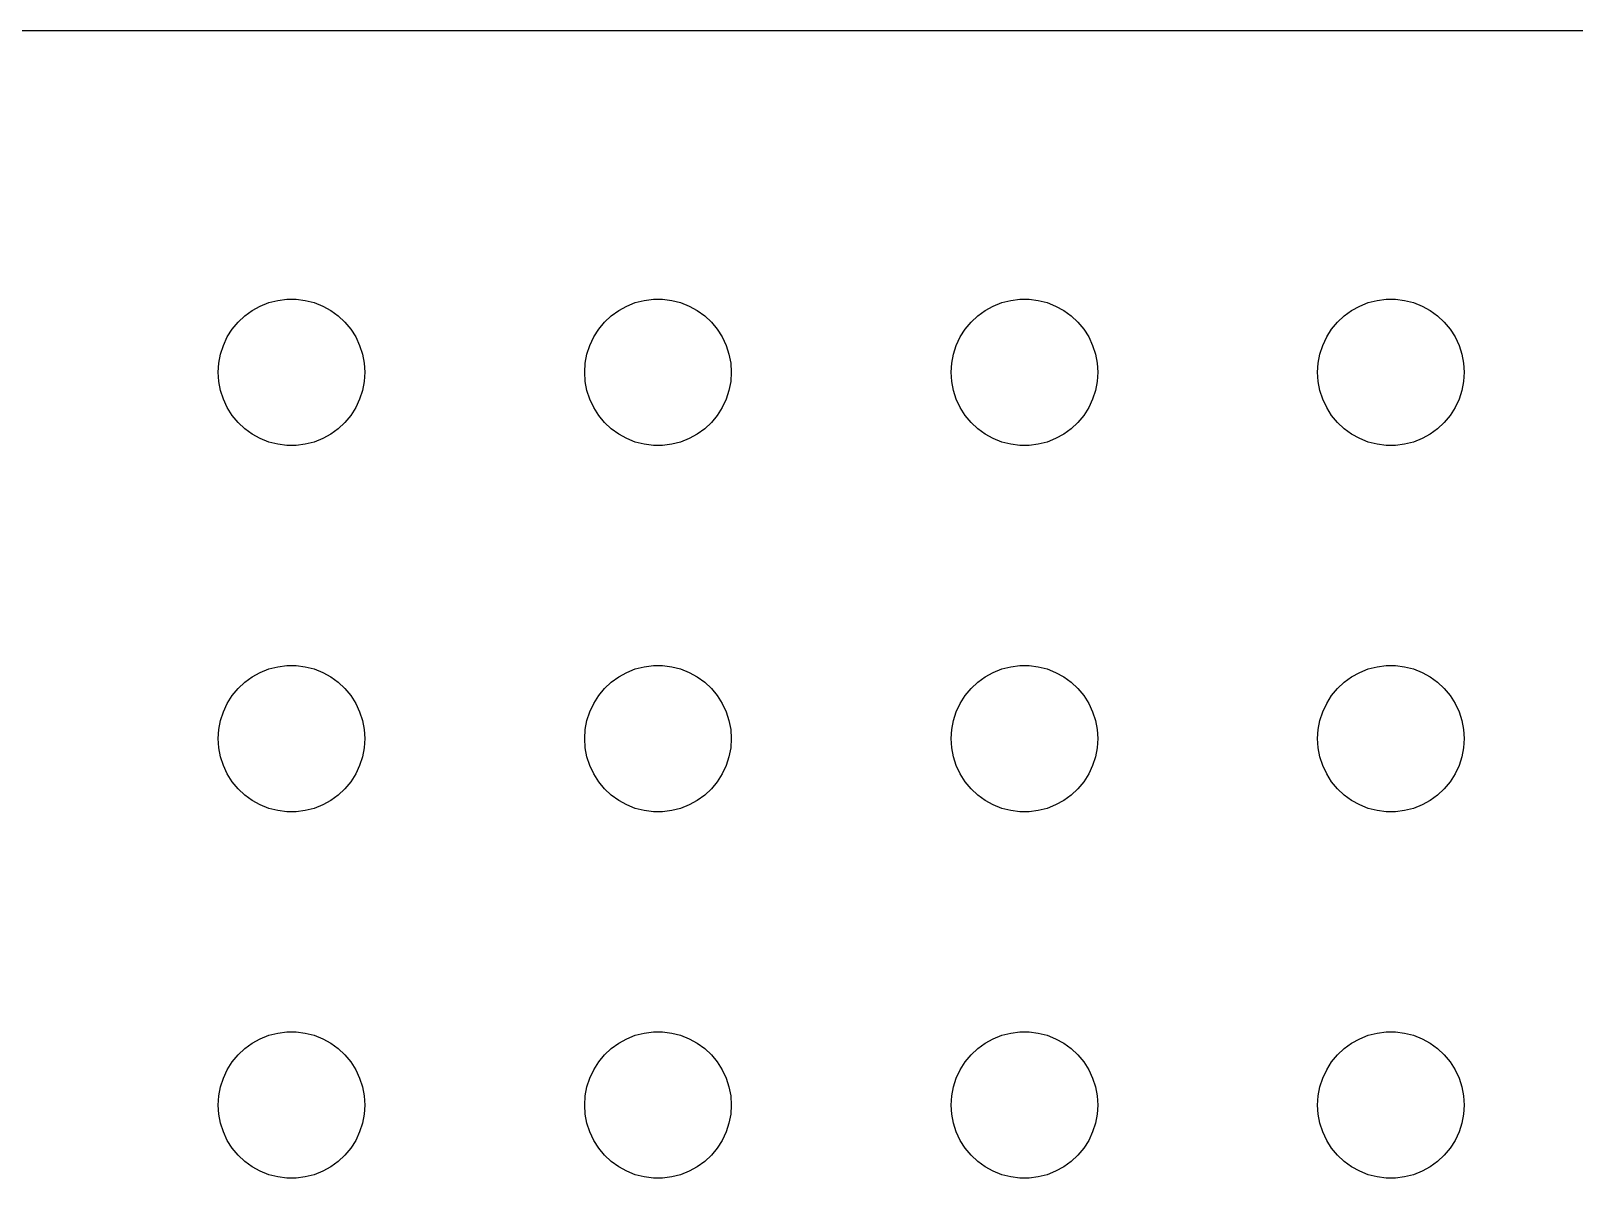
# Model space of a CAD drawing. Header units: metres. Extents: x -134 to 134, y 518 to 1078.
# Drawn here: x -35.33 to -3.75, y 826.5 to 849.99 of the extents above; entities that cross this region are included whole.
import ezdxf

# ---------------------------------------------------------------- set-up
doc = ezdxf.new("R2010")
doc.units = ezdxf.units.M

msp = doc.modelspace()

# ---------------------------------------------------------------- linework, layer by layer
for p, q in [((129.814, 849.99), (-129.814, 849.99)), ((-30.9561, 844.156), (-30.8037, 844.266)), ((-30.8037, 844.266), (-30.6387, 844.357)), ((-30.6387, 844.357), (-30.4635, 844.427)), ((-30.4635, 844.427), (-30.2811, 844.473)), ((-30.2811, 844.473), (-30.0942, 844.497)), ((-30.0942, 844.497), (-29.9058, 844.497)), ((-29.9058, 844.497), (-29.7189, 844.473)), ((-29.7189, 844.473), (-29.5365, 844.427)), ((-29.5365, 844.427), (-29.3613, 844.357)), ((-29.3613, 844.357), (-29.1963, 844.266)), ((-29.1963, 844.266), (-29.0439, 844.156)), ((-23.4561, 844.156), (-23.3037, 844.266)), ((-23.3037, 844.266), (-23.1387, 844.357)), ((-23.1387, 844.357), (-22.9635, 844.427)), ((-22.9635, 844.427), (-22.7811, 844.473)), ((-22.7811, 844.473), (-22.5942, 844.497)), ((-22.5942, 844.497), (-22.4058, 844.497)), ((-22.4058, 844.497), (-22.2189, 844.473)), ((-22.2189, 844.473), (-22.0365, 844.427)), ((-22.0365, 844.427), (-21.8613, 844.357)), ((-21.8613, 844.357), (-21.6963, 844.266)), ((-21.6963, 844.266), (-21.5439, 844.156)), ((-15.9561, 844.156), (-15.8037, 844.266)), ((-15.8037, 844.266), (-15.6387, 844.357)), ((-15.6387, 844.357), (-15.4635, 844.427)), ((-15.4635, 844.427), (-15.2811, 844.473)), ((-15.2811, 844.473), (-15.0942, 844.497)), ((-15.0942, 844.497), (-14.9058, 844.497)), ((-14.9058, 844.497), (-14.7189, 844.473)), ((-14.7189, 844.473), (-14.5365, 844.427)), ((-14.5365, 844.427), (-14.3613, 844.357)), ((-14.3613, 844.357), (-14.1963, 844.266)), ((-14.1963, 844.266), (-14.0439, 844.156)), ((-8.45613, 844.156), (-8.30373, 844.266)), ((-8.30373, 844.266), (-8.13866, 844.357)), ((-8.13866, 844.357), (-7.96352, 844.427)), ((-7.96352, 844.427), (-7.78107, 844.473)), ((-7.78107, 844.473), (-7.59418, 844.497)), ((-7.59418, 844.497), (-7.40581, 844.497)), ((-7.40581, 844.497), (-7.21892, 844.473)), ((-7.21892, 844.473), (-7.03647, 844.427)), ((-7.03647, 844.427), (-6.86133, 844.357)), ((-6.86133, 844.357), (-6.69626, 844.266)), ((-6.69626, 844.266), (-6.54385, 844.156)), ((-31.2135, 843.882), (-31.0934, 844.027)), ((-31.0934, 844.027), (-30.9561, 844.156)), ((-29.0439, 844.156), (-28.9065, 844.027)), ((-28.9065, 844.027), (-28.7865, 843.882)), ((-23.7135, 843.882), (-23.5934, 844.027)), ((-23.5934, 844.027), (-23.4561, 844.156)), ((-21.5439, 844.156), (-21.4065, 844.027)), ((-21.4065, 844.027), (-21.2865, 843.882)), ((-16.2135, 843.882), (-16.0934, 844.027)), ((-16.0934, 844.027), (-15.9561, 844.156)), ((-14.0439, 844.156), (-13.9065, 844.027)), ((-13.9065, 844.027), (-13.7865, 843.882)), ((-8.71352, 843.882), (-8.59344, 844.027)), ((-8.59344, 844.027), (-8.45613, 844.156)), ((-6.54385, 844.156), (-6.40654, 844.027)), ((-6.40654, 844.027), (-6.28647, 843.882)), ((-31.3947, 843.552), (-31.3145, 843.723)), ((-31.3145, 843.723), (-31.2135, 843.882)), ((-28.7865, 843.882), (-28.6855, 843.723)), ((-28.6855, 843.723), (-28.6053, 843.552)), ((-23.8947, 843.552), (-23.8145, 843.723)), ((-23.8145, 843.723), (-23.7135, 843.882)), ((-21.2865, 843.882), (-21.1855, 843.723)), ((-21.1855, 843.723), (-21.1053, 843.552)), ((-16.3947, 843.552), (-16.3145, 843.723)), ((-16.3145, 843.723), (-16.2135, 843.882)), ((-13.7865, 843.882), (-13.6855, 843.723)), ((-13.6855, 843.723), (-13.6053, 843.552)), ((-8.89465, 843.552), (-8.81445, 843.723)), ((-8.81445, 843.723), (-8.71352, 843.882)), ((-6.28647, 843.882), (-6.18553, 843.723)), ((-6.18553, 843.723), (-6.10533, 843.552)), ((-31.4882, 843.188), (-31.4529, 843.373)), ((-31.4529, 843.373), (-31.3947, 843.552)), ((-28.6053, 843.552), (-28.5471, 843.373)), ((-28.5471, 843.373), (-28.5118, 843.188)), ((-23.9882, 843.188), (-23.9529, 843.373)), ((-23.9529, 843.373), (-23.8947, 843.552)), ((-21.1053, 843.552), (-21.0471, 843.373)), ((-21.0471, 843.373), (-21.0118, 843.188)), ((-16.4882, 843.188), (-16.4529, 843.373)), ((-16.4529, 843.373), (-16.3947, 843.552)), ((-13.6053, 843.552), (-13.5471, 843.373)), ((-13.5471, 843.373), (-13.5118, 843.188)), ((-8.98816, 843.188), (-8.95287, 843.373)), ((-8.95287, 843.373), (-8.89465, 843.552)), ((-6.10533, 843.552), (-6.04712, 843.373)), ((-6.04712, 843.373), (-6.01183, 843.188)), ((-31.5, 843), (-31.4882, 843.188)), ((-31.4882, 842.812), (-31.5, 843)), ((-28.5118, 843.188), (-28.5, 843)), ((-28.5, 843), (-28.5118, 842.812)), ((-24, 843), (-23.9882, 843.188)), ((-23.9882, 842.812), (-24, 843)), ((-21.0118, 843.188), (-21, 843)), ((-21, 843), (-21.0118, 842.812)), ((-16.5, 843), (-16.4882, 843.188)), ((-16.4882, 842.812), (-16.5, 843)), ((-13.5118, 843.188), (-13.5, 843)), ((-13.5, 843), (-13.5118, 842.812)), ((-9, 843), (-8.98816, 843.188)), ((-8.98816, 842.812), (-9, 843)), ((-6.01183, 843.188), (-6, 843)), ((-6, 843), (-6.01183, 842.812)), ((-31.4529, 842.627), (-31.4882, 842.812)), ((-28.5118, 842.812), (-28.5471, 842.627)), ((-23.9529, 842.627), (-23.9882, 842.812)), ((-21.0118, 842.812), (-21.0471, 842.627)), ((-16.4529, 842.627), (-16.4882, 842.812)), ((-13.5118, 842.812), (-13.5471, 842.627)), ((-8.95287, 842.627), (-8.98816, 842.812)), ((-6.01183, 842.812), (-6.04712, 842.627)), ((-31.3947, 842.448), (-31.4529, 842.627)), ((-31.3145, 842.277), (-31.3947, 842.448)), ((-28.6053, 842.448), (-28.6855, 842.277)), ((-28.5471, 842.627), (-28.6053, 842.448)), ((-23.8947, 842.448), (-23.9529, 842.627)), ((-23.8145, 842.277), (-23.8947, 842.448)), ((-21.1053, 842.448), (-21.1855, 842.277)), ((-21.0471, 842.627), (-21.1053, 842.448)), ((-16.3947, 842.448), (-16.4529, 842.627)), ((-16.3145, 842.277), (-16.3947, 842.448)), ((-13.6053, 842.448), (-13.6855, 842.277)), ((-13.5471, 842.627), (-13.6053, 842.448)), ((-8.89465, 842.448), (-8.95287, 842.627)), ((-8.81445, 842.277), (-8.89465, 842.448)), ((-6.10533, 842.448), (-6.18553, 842.277)), ((-6.04712, 842.627), (-6.10533, 842.448)), ((-31.2135, 842.118), (-31.3145, 842.277)), ((-31.0934, 841.973), (-31.2135, 842.118)), ((-28.7865, 842.118), (-28.9065, 841.973)), ((-28.6855, 842.277), (-28.7865, 842.118)), ((-23.7135, 842.118), (-23.8145, 842.277)), ((-23.5934, 841.973), (-23.7135, 842.118)), ((-21.2865, 842.118), (-21.4065, 841.973)), ((-21.1855, 842.277), (-21.2865, 842.118)), ((-16.2135, 842.118), (-16.3145, 842.277)), ((-16.0934, 841.973), (-16.2135, 842.118)), ((-13.7865, 842.118), (-13.9065, 841.973)), ((-13.6855, 842.277), (-13.7865, 842.118)), ((-8.71352, 842.118), (-8.81445, 842.277)), ((-8.59344, 841.973), (-8.71352, 842.118)), ((-6.28647, 842.118), (-6.40654, 841.973)), ((-6.18553, 842.277), (-6.28647, 842.118)), ((-30.9561, 841.844), (-31.0934, 841.973)), ((-30.8037, 841.734), (-30.9561, 841.844)), ((-30.6387, 841.643), (-30.8037, 841.734)), ((-29.1963, 841.734), (-29.3613, 841.643)), ((-29.0439, 841.844), (-29.1963, 841.734)), ((-28.9065, 841.973), (-29.0439, 841.844)), ((-23.4561, 841.844), (-23.5934, 841.973)), ((-23.3037, 841.734), (-23.4561, 841.844)), ((-23.1387, 841.643), (-23.3037, 841.734)), ((-21.6963, 841.734), (-21.8613, 841.643)), ((-21.5439, 841.844), (-21.6963, 841.734)), ((-21.4065, 841.973), (-21.5439, 841.844)), ((-15.9561, 841.844), (-16.0934, 841.973)), ((-15.8037, 841.734), (-15.9561, 841.844)), ((-15.6387, 841.643), (-15.8037, 841.734)), ((-14.1963, 841.734), (-14.3613, 841.643)), ((-14.0439, 841.844), (-14.1963, 841.734)), ((-13.9065, 841.973), (-14.0439, 841.844)), ((-8.45613, 841.844), (-8.59344, 841.973)), ((-8.30373, 841.734), (-8.45613, 841.844)), ((-8.13866, 841.643), (-8.30373, 841.734)), ((-6.69626, 841.734), (-6.86133, 841.643)), ((-6.54385, 841.844), (-6.69626, 841.734)), ((-6.40654, 841.973), (-6.54385, 841.844)), ((-30.4635, 841.573), (-30.6387, 841.643)), ((-30.2811, 841.527), (-30.4635, 841.573)), ((-30.0942, 841.503), (-30.2811, 841.527)), ((-29.9058, 841.503), (-30.0942, 841.503)), ((-29.7189, 841.527), (-29.9058, 841.503)), ((-29.5365, 841.573), (-29.7189, 841.527)), ((-29.3613, 841.643), (-29.5365, 841.573)), ((-22.9635, 841.573), (-23.1387, 841.643)), ((-22.7811, 841.527), (-22.9635, 841.573)), ((-22.5942, 841.503), (-22.7811, 841.527)), ((-22.4058, 841.503), (-22.5942, 841.503)), ((-22.2189, 841.527), (-22.4058, 841.503)), ((-22.0365, 841.573), (-22.2189, 841.527)), ((-21.8613, 841.643), (-22.0365, 841.573)), ((-15.4635, 841.573), (-15.6387, 841.643)), ((-15.2811, 841.527), (-15.4635, 841.573)), ((-15.0942, 841.503), (-15.2811, 841.527)), ((-14.9058, 841.503), (-15.0942, 841.503)), ((-14.7189, 841.527), (-14.9058, 841.503)), ((-14.5365, 841.573), (-14.7189, 841.527)), ((-14.3613, 841.643), (-14.5365, 841.573)), ((-7.96352, 841.573), (-8.13866, 841.643)), ((-7.78107, 841.527), (-7.96352, 841.573)), ((-7.59418, 841.503), (-7.78107, 841.527)), ((-7.40581, 841.503), (-7.59418, 841.503)), ((-7.21892, 841.527), (-7.40581, 841.503)), ((-7.03647, 841.573), (-7.21892, 841.527)), ((-6.86133, 841.643), (-7.03647, 841.573)), ((-30.2811, 836.973), (-30.0942, 836.997)), ((-30.0942, 836.997), (-29.9058, 836.997)), ((-29.9058, 836.997), (-29.7189, 836.973)), ((-22.7811, 836.973), (-22.5942, 836.997)), ((-22.5942, 836.997), (-22.4058, 836.997)), ((-22.4058, 836.997), (-22.2189, 836.973)), ((-15.2811, 836.973), (-15.0942, 836.997)), ((-15.0942, 836.997), (-14.9058, 836.997)), ((-14.9058, 836.997), (-14.7189, 836.973)), ((-7.78107, 836.973), (-7.59418, 836.997)), ((-7.59418, 836.997), (-7.40581, 836.997)), ((-7.40581, 836.997), (-7.21892, 836.973)), ((-30.9561, 836.656), (-30.8037, 836.766)), ((-30.8037, 836.766), (-30.6387, 836.857)), ((-30.6387, 836.857), (-30.4635, 836.927)), ((-30.4635, 836.927), (-30.2811, 836.973)), ((-29.7189, 836.973), (-29.5365, 836.927)), ((-29.5365, 836.927), (-29.3613, 836.857)), ((-29.3613, 836.857), (-29.1963, 836.766)), ((-29.1963, 836.766), (-29.0439, 836.656)), ((-23.4561, 836.656), (-23.3037, 836.766)), ((-23.3037, 836.766), (-23.1387, 836.857)), ((-23.1387, 836.857), (-22.9635, 836.927)), ((-22.9635, 836.927), (-22.7811, 836.973)), ((-22.2189, 836.973), (-22.0365, 836.927)), ((-22.0365, 836.927), (-21.8613, 836.857)), ((-21.8613, 836.857), (-21.6963, 836.766)), ((-21.6963, 836.766), (-21.5439, 836.656)), ((-15.9561, 836.656), (-15.8037, 836.766)), ((-15.8037, 836.766), (-15.6387, 836.857)), ((-15.6387, 836.857), (-15.4635, 836.927)), ((-15.4635, 836.927), (-15.2811, 836.973)), ((-14.7189, 836.973), (-14.5365, 836.927)), ((-14.5365, 836.927), (-14.3613, 836.857)), ((-14.3613, 836.857), (-14.1963, 836.766)), ((-14.1963, 836.766), (-14.0439, 836.656)), ((-8.45613, 836.656), (-8.30373, 836.766)), ((-8.30373, 836.766), (-8.13866, 836.857)), ((-8.13866, 836.857), (-7.96352, 836.927)), ((-7.96352, 836.927), (-7.78107, 836.973)), ((-7.21892, 836.973), (-7.03647, 836.927)), ((-7.03647, 836.927), (-6.86133, 836.857)), ((-6.86133, 836.857), (-6.69626, 836.766)), ((-6.69626, 836.766), (-6.54385, 836.656)), ((-31.3145, 836.223), (-31.2135, 836.382)), ((-31.2135, 836.382), (-31.0934, 836.527)), ((-31.0934, 836.527), (-30.9561, 836.656)), ((-29.0439, 836.656), (-28.9065, 836.527)), ((-28.9065, 836.527), (-28.7865, 836.382)), ((-28.7865, 836.382), (-28.6855, 836.223)), ((-23.8145, 836.223), (-23.7135, 836.382)), ((-23.7135, 836.382), (-23.5934, 836.527)), ((-23.5934, 836.527), (-23.4561, 836.656)), ((-21.5439, 836.656), (-21.4065, 836.527)), ((-21.4065, 836.527), (-21.2865, 836.382)), ((-21.2865, 836.382), (-21.1855, 836.223)), ((-16.3145, 836.223), (-16.2135, 836.382)), ((-16.2135, 836.382), (-16.0934, 836.527)), ((-16.0934, 836.527), (-15.9561, 836.656)), ((-14.0439, 836.656), (-13.9065, 836.527)), ((-13.9065, 836.527), (-13.7865, 836.382)), ((-13.7865, 836.382), (-13.6855, 836.223)), ((-8.81445, 836.223), (-8.71352, 836.382)), ((-8.71352, 836.382), (-8.59344, 836.527)), ((-8.59344, 836.527), (-8.45613, 836.656)), ((-6.54385, 836.656), (-6.40654, 836.527)), ((-6.40654, 836.527), (-6.28647, 836.382)), ((-6.28647, 836.382), (-6.18553, 836.223)), ((-31.4529, 835.873), (-31.3947, 836.052)), ((-31.3947, 836.052), (-31.3145, 836.223)), ((-28.6855, 836.223), (-28.6053, 836.052)), ((-28.6053, 836.052), (-28.5471, 835.873)), ((-23.9529, 835.873), (-23.8947, 836.052)), ((-23.8947, 836.052), (-23.8145, 836.223)), ((-21.1855, 836.223), (-21.1053, 836.052)), ((-21.1053, 836.052), (-21.0471, 835.873)), ((-16.4529, 835.873), (-16.3947, 836.052)), ((-16.3947, 836.052), (-16.3145, 836.223)), ((-13.6855, 836.223), (-13.6053, 836.052)), ((-13.6053, 836.052), (-13.5471, 835.873)), ((-8.95287, 835.873), (-8.89465, 836.052)), ((-8.89465, 836.052), (-8.81445, 836.223)), ((-6.18553, 836.223), (-6.10533, 836.052)), ((-6.10533, 836.052), (-6.04712, 835.873)), ((-31.4882, 835.688), (-31.4529, 835.873)), ((-28.5471, 835.873), (-28.5118, 835.688)), ((-23.9882, 835.688), (-23.9529, 835.873)), ((-21.0471, 835.873), (-21.0118, 835.688)), ((-16.4882, 835.688), (-16.4529, 835.873)), ((-13.5471, 835.873), (-13.5118, 835.688)), ((-8.98816, 835.688), (-8.95287, 835.873)), ((-6.04712, 835.873), (-6.01183, 835.688)), ((-31.5, 835.5), (-31.4882, 835.688)), ((-31.4882, 835.312), (-31.5, 835.5)), ((-28.5118, 835.688), (-28.5, 835.5)), ((-28.5, 835.5), (-28.5118, 835.312)), ((-24, 835.5), (-23.9882, 835.688)), ((-23.9882, 835.312), (-24, 835.5)), ((-21.0118, 835.688), (-21, 835.5)), ((-21, 835.5), (-21.0118, 835.312)), ((-16.5, 835.5), (-16.4882, 835.688)), ((-16.4882, 835.312), (-16.5, 835.5)), ((-13.5118, 835.688), (-13.5, 835.5)), ((-13.5, 835.5), (-13.5118, 835.312)), ((-9, 835.5), (-8.98816, 835.688)), ((-8.98816, 835.312), (-9, 835.5)), ((-6.01183, 835.688), (-6, 835.5)), ((-6, 835.5), (-6.01183, 835.312)), ((-31.4529, 835.127), (-31.4882, 835.312)), ((-31.3947, 834.948), (-31.4529, 835.127)), ((-28.5471, 835.127), (-28.6053, 834.948)), ((-28.5118, 835.312), (-28.5471, 835.127)), ((-23.9529, 835.127), (-23.9882, 835.312)), ((-23.8947, 834.948), (-23.9529, 835.127)), ((-21.0471, 835.127), (-21.1053, 834.948)), ((-21.0118, 835.312), (-21.0471, 835.127)), ((-16.4529, 835.127), (-16.4882, 835.312)), ((-16.3947, 834.948), (-16.4529, 835.127)), ((-13.5471, 835.127), (-13.6053, 834.948)), ((-13.5118, 835.312), (-13.5471, 835.127)), ((-8.95287, 835.127), (-8.98816, 835.312)), ((-8.89465, 834.948), (-8.95287, 835.127)), ((-6.04712, 835.127), (-6.10533, 834.948)), ((-6.01183, 835.312), (-6.04712, 835.127)), ((-31.3145, 834.777), (-31.3947, 834.948)), ((-31.2135, 834.618), (-31.3145, 834.777)), ((-28.6855, 834.777), (-28.7865, 834.618)), ((-28.6053, 834.948), (-28.6855, 834.777)), ((-23.8145, 834.777), (-23.8947, 834.948)), ((-23.7135, 834.618), (-23.8145, 834.777)), ((-21.1855, 834.777), (-21.2865, 834.618)), ((-21.1053, 834.948), (-21.1855, 834.777)), ((-16.3145, 834.777), (-16.3947, 834.948)), ((-16.2135, 834.618), (-16.3145, 834.777)), ((-13.6855, 834.777), (-13.7865, 834.618)), ((-13.6053, 834.948), (-13.6855, 834.777)), ((-8.81445, 834.777), (-8.89465, 834.948)), ((-8.71352, 834.618), (-8.81445, 834.777)), ((-6.18553, 834.777), (-6.28647, 834.618)), ((-6.10533, 834.948), (-6.18553, 834.777)), ((-31.0934, 834.473), (-31.2135, 834.618)), ((-30.9561, 834.344), (-31.0934, 834.473)), ((-28.9065, 834.473), (-29.0439, 834.344)), ((-28.7865, 834.618), (-28.9065, 834.473)), ((-23.5934, 834.473), (-23.7135, 834.618)), ((-23.4561, 834.344), (-23.5934, 834.473)), ((-21.4065, 834.473), (-21.5439, 834.344)), ((-21.2865, 834.618), (-21.4065, 834.473)), ((-16.0934, 834.473), (-16.2135, 834.618)), ((-15.9561, 834.344), (-16.0934, 834.473)), ((-13.9065, 834.473), (-14.0439, 834.344)), ((-13.7865, 834.618), (-13.9065, 834.473)), ((-8.59344, 834.473), (-8.71352, 834.618)), ((-8.45613, 834.344), (-8.59344, 834.473)), ((-6.40654, 834.473), (-6.54385, 834.344)), ((-6.28647, 834.618), (-6.40654, 834.473)), ((-30.8037, 834.234), (-30.9561, 834.344)), ((-30.6387, 834.143), (-30.8037, 834.234)), ((-29.1963, 834.234), (-29.3613, 834.143)), ((-29.0439, 834.344), (-29.1963, 834.234)), ((-23.3037, 834.234), (-23.4561, 834.344)), ((-23.1387, 834.143), (-23.3037, 834.234)), ((-21.6963, 834.234), (-21.8613, 834.143)), ((-21.5439, 834.344), (-21.6963, 834.234)), ((-15.8037, 834.234), (-15.9561, 834.344)), ((-15.6387, 834.143), (-15.8037, 834.234)), ((-14.1963, 834.234), (-14.3613, 834.143)), ((-14.0439, 834.344), (-14.1963, 834.234)), ((-8.30373, 834.234), (-8.45613, 834.344)), ((-8.13866, 834.143), (-8.30373, 834.234)), ((-6.69626, 834.234), (-6.86133, 834.143)), ((-6.54385, 834.344), (-6.69626, 834.234)), ((-30.4635, 834.073), (-30.6387, 834.143)), ((-30.2811, 834.027), (-30.4635, 834.073)), ((-30.0942, 834.003), (-30.2811, 834.027)), ((-29.9058, 834.003), (-30.0942, 834.003)), ((-29.7189, 834.027), (-29.9058, 834.003)), ((-29.5365, 834.073), (-29.7189, 834.027)), ((-29.3613, 834.143), (-29.5365, 834.073)), ((-22.9635, 834.073), (-23.1387, 834.143)), ((-22.7811, 834.027), (-22.9635, 834.073)), ((-22.5942, 834.003), (-22.7811, 834.027)), ((-22.4058, 834.003), (-22.5942, 834.003)), ((-22.2189, 834.027), (-22.4058, 834.003)), ((-22.0365, 834.073), (-22.2189, 834.027)), ((-21.8613, 834.143), (-22.0365, 834.073)), ((-15.4635, 834.073), (-15.6387, 834.143)), ((-15.2811, 834.027), (-15.4635, 834.073)), ((-15.0942, 834.003), (-15.2811, 834.027)), ((-14.9058, 834.003), (-15.0942, 834.003)), ((-14.7189, 834.027), (-14.9058, 834.003)), ((-14.5365, 834.073), (-14.7189, 834.027)), ((-14.3613, 834.143), (-14.5365, 834.073)), ((-7.96352, 834.073), (-8.13866, 834.143)), ((-7.78107, 834.027), (-7.96352, 834.073)), ((-7.59418, 834.003), (-7.78107, 834.027)), ((-7.40581, 834.003), (-7.59418, 834.003)), ((-7.21892, 834.027), (-7.40581, 834.003)), ((-7.03647, 834.073), (-7.21892, 834.027)), ((-6.86133, 834.143), (-7.03647, 834.073)), ((-30.6387, 829.357), (-30.4635, 829.427)), ((-30.4635, 829.427), (-30.2811, 829.473)), ((-30.2811, 829.473), (-30.0942, 829.497)), ((-30.0942, 829.497), (-29.9058, 829.497)), ((-29.9058, 829.497), (-29.7189, 829.473)), ((-29.7189, 829.473), (-29.5365, 829.427)), ((-29.5365, 829.427), (-29.3613, 829.357)), ((-23.1387, 829.357), (-22.9635, 829.427)), ((-22.9635, 829.427), (-22.7811, 829.473)), ((-22.7811, 829.473), (-22.5942, 829.497)), ((-22.5942, 829.497), (-22.4058, 829.497)), ((-22.4058, 829.497), (-22.2189, 829.473)), ((-22.2189, 829.473), (-22.0365, 829.427)), ((-22.0365, 829.427), (-21.8613, 829.357)), ((-15.6387, 829.357), (-15.4635, 829.427)), ((-15.4635, 829.427), (-15.2811, 829.473)), ((-15.2811, 829.473), (-15.0942, 829.497)), ((-15.0942, 829.497), (-14.9058, 829.497)), ((-14.9058, 829.497), (-14.7189, 829.473)), ((-14.7189, 829.473), (-14.5365, 829.427)), ((-14.5365, 829.427), (-14.3613, 829.357)), ((-8.13866, 829.357), (-7.96352, 829.427)), ((-7.96352, 829.427), (-7.78107, 829.473)), ((-7.78107, 829.473), (-7.59418, 829.497)), ((-7.59418, 829.497), (-7.40581, 829.497)), ((-7.40581, 829.497), (-7.21892, 829.473)), ((-7.21892, 829.473), (-7.03647, 829.427)), ((-7.03647, 829.427), (-6.86133, 829.357)), ((-31.0934, 829.027), (-30.9561, 829.156)), ((-30.9561, 829.156), (-30.8037, 829.266)), ((-30.8037, 829.266), (-30.6387, 829.357)), ((-29.3613, 829.357), (-29.1963, 829.266)), ((-29.1963, 829.266), (-29.0439, 829.156)), ((-29.0439, 829.156), (-28.9065, 829.027)), ((-23.5934, 829.027), (-23.4561, 829.156)), ((-23.4561, 829.156), (-23.3037, 829.266)), ((-23.3037, 829.266), (-23.1387, 829.357)), ((-21.8613, 829.357), (-21.6963, 829.266)), ((-21.6963, 829.266), (-21.5439, 829.156)), ((-21.5439, 829.156), (-21.4065, 829.027)), ((-16.0934, 829.027), (-15.9561, 829.156)), ((-15.9561, 829.156), (-15.8037, 829.266)), ((-15.8037, 829.266), (-15.6387, 829.357)), ((-14.3613, 829.357), (-14.1963, 829.266)), ((-14.1963, 829.266), (-14.0439, 829.156)), ((-14.0439, 829.156), (-13.9065, 829.027)), ((-8.59344, 829.027), (-8.45613, 829.156)), ((-8.45613, 829.156), (-8.30373, 829.266)), ((-8.30373, 829.266), (-8.13866, 829.357)), ((-6.86133, 829.357), (-6.69626, 829.266)), ((-6.69626, 829.266), (-6.54385, 829.156)), ((-6.54385, 829.156), (-6.40654, 829.027)), ((-31.3145, 828.723), (-31.2135, 828.882)), ((-31.2135, 828.882), (-31.0934, 829.027)), ((-28.9065, 829.027), (-28.7865, 828.882)), ((-28.7865, 828.882), (-28.6855, 828.723)), ((-23.8145, 828.723), (-23.7135, 828.882)), ((-23.7135, 828.882), (-23.5934, 829.027)), ((-21.4065, 829.027), (-21.2865, 828.882)), ((-21.2865, 828.882), (-21.1855, 828.723)), ((-16.3145, 828.723), (-16.2135, 828.882)), ((-16.2135, 828.882), (-16.0934, 829.027)), ((-13.9065, 829.027), (-13.7865, 828.882)), ((-13.7865, 828.882), (-13.6855, 828.723)), ((-8.81445, 828.723), (-8.71352, 828.882)), ((-8.71352, 828.882), (-8.59344, 829.027)), ((-6.40654, 829.027), (-6.28647, 828.882)), ((-6.28647, 828.882), (-6.18553, 828.723)), ((-31.4529, 828.373), (-31.3947, 828.552)), ((-31.3947, 828.552), (-31.3145, 828.723)), ((-28.6855, 828.723), (-28.6053, 828.552)), ((-28.6053, 828.552), (-28.5471, 828.373)), ((-23.9529, 828.373), (-23.8947, 828.552)), ((-23.8947, 828.552), (-23.8145, 828.723)), ((-21.1855, 828.723), (-21.1053, 828.552)), ((-21.1053, 828.552), (-21.0471, 828.373)), ((-16.4529, 828.373), (-16.3947, 828.552)), ((-16.3947, 828.552), (-16.3145, 828.723)), ((-13.6855, 828.723), (-13.6053, 828.552)), ((-13.6053, 828.552), (-13.5471, 828.373)), ((-8.95287, 828.373), (-8.89465, 828.552)), ((-8.89465, 828.552), (-8.81445, 828.723)), ((-6.18553, 828.723), (-6.10533, 828.552)), ((-6.10533, 828.552), (-6.04712, 828.373)), ((-31.5, 828), (-31.4882, 828.188)), ((-31.4882, 828.188), (-31.4529, 828.373)), ((-28.5471, 828.373), (-28.5118, 828.188)), ((-28.5118, 828.188), (-28.5, 828)), ((-24, 828), (-23.9882, 828.188)), ((-23.9882, 828.188), (-23.9529, 828.373)), ((-21.0471, 828.373), (-21.0118, 828.188)), ((-21.0118, 828.188), (-21, 828)), ((-16.5, 828), (-16.4882, 828.188)), ((-16.4882, 828.188), (-16.4529, 828.373)), ((-13.5471, 828.373), (-13.5118, 828.188)), ((-13.5118, 828.188), (-13.5, 828)), ((-9, 828), (-8.98816, 828.188)), ((-8.98816, 828.188), (-8.95287, 828.373)), ((-6.04712, 828.373), (-6.01183, 828.188)), ((-6.01183, 828.188), (-6, 828)), ((-31.4882, 827.812), (-31.5, 828)), ((-28.5, 828), (-28.5118, 827.812)), ((-23.9882, 827.812), (-24, 828)), ((-21, 828), (-21.0118, 827.812)), ((-16.4882, 827.812), (-16.5, 828)), ((-13.5, 828), (-13.5118, 827.812)), ((-8.98816, 827.812), (-9, 828)), ((-6, 828), (-6.01183, 827.812)), ((-31.4529, 827.627), (-31.4882, 827.812)), ((-31.3947, 827.448), (-31.4529, 827.627)), ((-28.5471, 827.627), (-28.6053, 827.448)), ((-28.5118, 827.812), (-28.5471, 827.627)), ((-23.9529, 827.627), (-23.9882, 827.812)), ((-23.8947, 827.448), (-23.9529, 827.627)), ((-21.0471, 827.627), (-21.1053, 827.448)), ((-21.0118, 827.812), (-21.0471, 827.627)), ((-16.4529, 827.627), (-16.4882, 827.812)), ((-16.3947, 827.448), (-16.4529, 827.627)), ((-13.5471, 827.627), (-13.6053, 827.448)), ((-13.5118, 827.812), (-13.5471, 827.627)), ((-8.95287, 827.627), (-8.98816, 827.812)), ((-8.89465, 827.448), (-8.95287, 827.627)), ((-6.04712, 827.627), (-6.10533, 827.448)), ((-6.01183, 827.812), (-6.04712, 827.627)), ((-31.3145, 827.277), (-31.3947, 827.448)), ((-31.2135, 827.118), (-31.3145, 827.277)), ((-28.6855, 827.277), (-28.7865, 827.118)), ((-28.6053, 827.448), (-28.6855, 827.277)), ((-23.8145, 827.277), (-23.8947, 827.448)), ((-23.7135, 827.118), (-23.8145, 827.277)), ((-21.1855, 827.277), (-21.2865, 827.118)), ((-21.1053, 827.448), (-21.1855, 827.277)), ((-16.3145, 827.277), (-16.3947, 827.448)), ((-16.2135, 827.118), (-16.3145, 827.277)), ((-13.6855, 827.277), (-13.7865, 827.118)), ((-13.6053, 827.448), (-13.6855, 827.277)), ((-8.81445, 827.277), (-8.89465, 827.448)), ((-8.71352, 827.118), (-8.81445, 827.277)), ((-6.18553, 827.277), (-6.28647, 827.118)), ((-6.10533, 827.448), (-6.18553, 827.277)), ((-31.0934, 826.973), (-31.2135, 827.118)), ((-30.9561, 826.844), (-31.0934, 826.973)), ((-28.9065, 826.973), (-29.0439, 826.844)), ((-28.7865, 827.118), (-28.9065, 826.973)), ((-23.5934, 826.973), (-23.7135, 827.118)), ((-23.4561, 826.844), (-23.5934, 826.973)), ((-21.4065, 826.973), (-21.5439, 826.844)), ((-21.2865, 827.118), (-21.4065, 826.973)), ((-16.0934, 826.973), (-16.2135, 827.118)), ((-15.9561, 826.844), (-16.0934, 826.973)), ((-13.9065, 826.973), (-14.0439, 826.844)), ((-13.7865, 827.118), (-13.9065, 826.973)), ((-8.59344, 826.973), (-8.71352, 827.118)), ((-8.45613, 826.844), (-8.59344, 826.973)), ((-6.40654, 826.973), (-6.54385, 826.844)), ((-6.28647, 827.118), (-6.40654, 826.973)), ((-30.8037, 826.734), (-30.9561, 826.844)), ((-30.6387, 826.643), (-30.8037, 826.734)), ((-30.4635, 826.573), (-30.6387, 826.643)), ((-30.2811, 826.527), (-30.4635, 826.573)), ((-29.5365, 826.573), (-29.7189, 826.527)), ((-29.3613, 826.643), (-29.5365, 826.573)), ((-29.1963, 826.734), (-29.3613, 826.643)), ((-29.0439, 826.844), (-29.1963, 826.734)), ((-23.3037, 826.734), (-23.4561, 826.844)), ((-23.1387, 826.643), (-23.3037, 826.734)), ((-22.9635, 826.573), (-23.1387, 826.643)), ((-22.7811, 826.527), (-22.9635, 826.573)), ((-22.0365, 826.573), (-22.2189, 826.527)), ((-21.8613, 826.643), (-22.0365, 826.573)), ((-21.6963, 826.734), (-21.8613, 826.643)), ((-21.5439, 826.844), (-21.6963, 826.734)), ((-15.8037, 826.734), (-15.9561, 826.844)), ((-15.6387, 826.643), (-15.8037, 826.734)), ((-15.4635, 826.573), (-15.6387, 826.643)), ((-15.2811, 826.527), (-15.4635, 826.573)), ((-14.5365, 826.573), (-14.7189, 826.527)), ((-14.3613, 826.643), (-14.5365, 826.573)), ((-14.1963, 826.734), (-14.3613, 826.643)), ((-14.0439, 826.844), (-14.1963, 826.734)), ((-8.30373, 826.734), (-8.45613, 826.844)), ((-8.13866, 826.643), (-8.30373, 826.734)), ((-7.96352, 826.573), (-8.13866, 826.643)), ((-7.78107, 826.527), (-7.96352, 826.573)), ((-7.03647, 826.573), (-7.21892, 826.527)), ((-6.86133, 826.643), (-7.03647, 826.573)), ((-6.69626, 826.734), (-6.86133, 826.643)), ((-6.54385, 826.844), (-6.69626, 826.734)), ((-30.0942, 826.503), (-30.2811, 826.527)), ((-29.9058, 826.503), (-30.0942, 826.503)), ((-29.7189, 826.527), (-29.9058, 826.503)), ((-22.5942, 826.503), (-22.7811, 826.527)), ((-22.4058, 826.503), (-22.5942, 826.503)), ((-22.2189, 826.527), (-22.4058, 826.503)), ((-15.0942, 826.503), (-15.2811, 826.527)), ((-14.9058, 826.503), (-15.0942, 826.503)), ((-14.7189, 826.527), (-14.9058, 826.503)), ((-7.59418, 826.503), (-7.78107, 826.527)), ((-7.40581, 826.503), (-7.59418, 826.503)), ((-7.21892, 826.527), (-7.40581, 826.503))]:
    msp.add_line(p, q)

doc.saveas('drawing.dxf')
